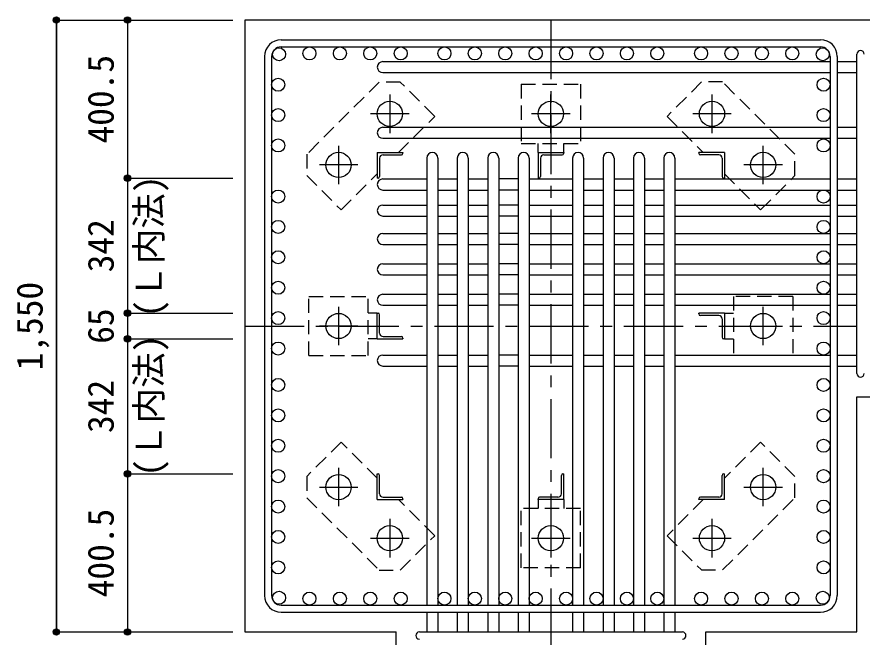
# Model space of a CAD drawing. Units: millimetres at full size, sheet at 1:30. Extents: x -5973 to 5954, y -4195 to 4201.
# Drawn here: x -800 to 1340, y -2530 to -959 of the extents above; entities that cross this region are included whole.
import ezdxf
from ezdxf.enums import TextEntityAlignment as Align

# ---------------------------------------------------------------- set-up
doc = ezdxf.new("R2010")
doc.units = ezdxf.units.MM
doc.header["$LTSCALE"] = 30
doc.header["$PDMODE"] = 32
doc.header["$PDSIZE"] = 15
doc.linetypes.add('CHAIN1', pattern=[8, 5, -1, 1, -1])
doc.linetypes.add('DASHED1', pattern=[1.8, 1.2, -0.6])
for name, color, linetype in [('0-1_躯体線', 2, 'Continuous'), ('0-2_アンカーボルト', 4, 'CHAIN1'), ('0-3_立上り筋', 3, 'Continuous'), ('0-4_フープ筋', 7, 'Continuous'), ('0-5_基礎梁筋', 7, 'Continuous'), ('0-6_スタラップ筋', 7, 'Continuous'), ('0-7_文字', 4, 'Continuous'), ('0-9_プレート', 4, 'DASHED1'), ('0-A_アングル', 4, 'Continuous'), ('0-D_寸法', 4, 'Continuous')]:
    doc.layers.add(name, color=color, linetype=linetype)
doc.styles.add('ＭＳ ゴシック', font='')
doc.styles.get('ＭＳ ゴシック').set_extended_font_data('MS Gothic')

msp = doc.modelspace()

# ---------------------------------------------------------------- linework, layer by layer
at = {"layer": '0-1_躯体線'}
for p, q in [((-222.56, -967.16), (-222.56, -2517.16)), ((1727.44, -967.16), (-222.56, -967.16)), ((1327.44, -1921.66), (1727.44, -1921.66)), ((1327.44, -2517.16), (1327.44, -1921.66)), ((-222.56, -2517.16), (160.44, -2517.16)), ((160.44, -2917.16), (160.44, -2517.16)), ((944.44, -2917.16), (944.44, -2517.16)), ((944.44, -2517.16), (1327.44, -2517.16))]:
    msp.add_line(p, q, dxfattribs=at)
at = {"layer": '0-2_アンカーボルト'}
for p, q in [((144.44, -1155.96), (144.44, -1253.46)), ((552.44, -1253.46), (552.44, -1155.96)), ((960.44, -1253.46), (960.44, -1155.96)), ((193.24, -1204.66), (95.74, -1204.66)), ((601.14, -1204.66), (503.64, -1204.66)), ((1009.14, -1204.66), (911.64, -1204.66)), ((14.94, -1285.46), (14.94, -1382.96)), ((1089.94, -1382.96), (1089.94, -1285.46)), ((63.74, -1334.16), (-33.76, -1334.16)), ((1138.64, -1334.16), (1041.14, -1334.16)), ((14.94, -1693.46), (14.94, -1790.96)), ((1089.94, -1790.86), (1089.94, -1693.36)), ((63.74, -1742.16), (-33.76, -1742.16)), ((1041.14, -1742.16), (1138.64, -1742.16)), ((14.94, -2101.36), (14.94, -2198.86)), ((1089.94, -2198.86), (1089.94, -2101.36)), ((-33.76, -2150.16), (63.74, -2150.16)), ((1041.14, -2150.16), (1138.64, -2150.16)), ((144.44, -2230.86), (144.44, -2328.36)), ((552.44, -2230.86), (552.44, -2328.36)), ((960.44, -2328.36), (960.44, -2230.86)), ((95.74, -2279.66), (193.24, -2279.66)), ((503.74, -2279.66), (601.24, -2279.66)), ((911.64, -2279.66), (1009.14, -2279.66))]:
    msp.add_line(p, q, dxfattribs=at)
at = {"layer": '0-2_アンカーボルト', "color": 3, "linetype": 'Continuous'}
for centre in [(144.44, -1204.66), (552.44, -1204.66), (960.44, -1204.66), (14.94, -1334.16), (1089.94, -1334.16), (14.94, -1742.16), (1089.94, -1742.16), (14.94, -2150.16), (1089.94, -2150.16), (144.44, -2279.66), (552.44, -2279.66), (960.44, -2279.66)]:
    msp.add_circle(centre, 32, dxfattribs=at)
at = {"layer": '0-3_立上り筋'}
for centre in [(-135.87, -1053.86), (-58.87, -1051.66), (18.13, -1051.66), (95.13, -1051.66), (172.13, -1051.66), (282.94, -1051.66), (359.94, -1051.66), (436.94, -1051.66), (513.94, -1051.66), (590.94, -1051.66), (667.94, -1051.66), (744.94, -1051.66), (821.94, -1051.66), (932.74, -1051.66), (1009.74, -1051.66), (1086.74, -1051.66), (1163.74, -1051.66), (1240.74, -1053.86), (-138.06, -1130.86), (1242.94, -1130.86), (-138.06, -1207.86), (1242.94, -1207.86), (-138.06, -1284.86), (1242.94, -1284.86), (-138.06, -1414.16), (1242.94, -1414.16), (-138.06, -1491.16), (1242.94, -1491.16), (-138.06, -1568.16), (1242.94, -1568.16), (-138.06, -1645.16), (1242.94, -1645.16), (-138.06, -1722.16), (1242.94, -1722.16), (-138.06, -1799.16), (1242.94, -1799.16), (-138.06, -1891.47), (1242.94, -1891.47), (-138.06, -1968.47), (1242.94, -1968.47), (-138.06, -2045.47), (1242.94, -2045.47), (-138.06, -2122.47), (1242.94, -2122.47), (-138.06, -2199.47), (1242.94, -2199.47), (-138.06, -2276.47), (1242.94, -2276.47), (-138.06, -2353.47), (1242.94, -2353.47), (-135.87, -2430.47), (-58.87, -2432.66), (18.13, -2432.66), (95.13, -2432.66), (172.13, -2432.66), (282.94, -2432.66), (359.94, -2432.66), (436.94, -2432.66), (513.94, -2432.66), (590.94, -2432.66), (667.94, -2432.66), (744.94, -2432.66), (821.94, -2432.66), (932.74, -2432.66), (1009.74, -2432.66), (1086.74, -2432.66), (1163.74, -2432.66), (1240.74, -2430.47)]:
    msp.add_circle(centre, 16.5, dxfattribs=at)
at = {"layer": '0-4_フープ筋'}
for p, q in [((-130.56, -1017.16), (1235.44, -1017.16)), ((-130.56, -1035.16), (1235.44, -1035.16)), ((-172.56, -1059.16), (-172.56, -2425.16)), ((-154.56, -1059.16), (-154.56, -2425.16)), ((1259.44, -1059.16), (1259.44, -2425.16)), ((1277.44, -1059.16), (1277.44, -2425.16)), ((-130.56, -2449.16), (1235.44, -2449.16)), ((-130.56, -2467.16), (1235.44, -2467.16))]:
    msp.add_line(p, q, dxfattribs=at)
for centre, radius, start, end in [((-130.56, -1059.16), 42, 90, 180), ((1235.44, -1059.16), 42, 0, 90), ((-130.56, -1059.16), 24, 90, 180), ((1235.44, -1059.16), 24, 0, 90), ((-130.56, -2425.16), 42, 180, 270), ((-130.56, -2425.16), 24, 180, 270), ((1235.44, -2425.16), 42, 270, 0), ((1235.44, -2425.16), 24, 270, 0)]:
    msp.add_arc(centre, radius, start, end, dxfattribs=at)
at = {"layer": '0-5_基礎梁筋'}
for p, q in [((126.94, -1072.36), (1259.44, -1072.36)), ((1277.44, -1072.36), (1327.44, -1072.36)), ((126.94, -1100.36), (1259.44, -1100.36)), ((1277.44, -1100.36), (1327.44, -1100.36)), ((126.94, -1238.66), (1259.44, -1238.66)), ((1277.44, -1238.66), (1327.44, -1238.66)), ((126.94, -1266.66), (1259.44, -1266.66)), ((1277.44, -1266.66), (1327.44, -1266.66)), ((238.44, -1316.66), (238.44, -2449.16)), ((266.44, -1316.66), (266.44, -2449.16)), ((315.44, -1316.66), (315.44, -2449.16)), ((343.44, -1316.66), (343.44, -2449.16)), ((392.44, -1316.66), (392.44, -2449.16)), ((420.44, -1316.66), (420.44, -2449.16)), ((469.44, -1316.66), (469.44, -2449.16)), ((497.44, -1316.66), (497.44, -2449.16)), ((607.44, -1316.66), (607.44, -2449.16)), ((635.44, -1316.66), (635.44, -2449.16)), ((684.44, -1316.66), (684.44, -2449.16)), ((712.44, -1316.66), (712.44, -2449.16)), ((761.44, -1316.66), (761.44, -2449.16)), ((789.44, -1316.66), (789.44, -2449.16)), ((838.44, -1316.66), (838.44, -2449.16)), ((866.44, -1316.66), (866.44, -2449.16)), ((126.94, -1369.66), (238.44, -1369.66)), ((266.44, -1369.66), (315.44, -1369.66)), ((343.44, -1369.66), (392.44, -1369.66)), ((469.44, -1369.66), (420.44, -1369.66)), ((497.44, -1369.66), (607.44, -1369.66)), ((635.44, -1369.66), (684.44, -1369.66)), ((712.44, -1369.66), (761.44, -1369.66)), ((789.44, -1369.66), (838.44, -1369.66)), ((866.44, -1369.66), (1259.44, -1369.66)), ((1277.44, -1369.66), (1327.44, -1369.66)), ((126.94, -1397.66), (238.44, -1397.66)), ((266.44, -1397.66), (315.44, -1397.66)), ((343.44, -1397.66), (392.44, -1397.66)), ((469.44, -1397.66), (420.44, -1397.66)), ((497.44, -1397.66), (607.44, -1397.66)), ((635.44, -1397.66), (684.44, -1397.66)), ((712.44, -1397.66), (761.44, -1397.66)), ((789.44, -1397.66), (838.44, -1397.66)), ((866.44, -1397.66), (1259.44, -1397.66)), ((1277.44, -1397.66), (1327.44, -1397.66)), ((126.94, -1435.66), (238.44, -1435.66)), ((266.44, -1435.66), (315.44, -1435.66)), ((343.44, -1435.66), (392.44, -1435.66)), ((469.44, -1435.66), (420.44, -1435.66)), ((497.44, -1435.66), (607.44, -1435.66)), ((635.44, -1435.66), (684.44, -1435.66)), ((712.44, -1435.66), (761.44, -1435.66)), ((789.44, -1435.66), (838.44, -1435.66)), ((866.44, -1435.66), (1259.44, -1435.66)), ((1277.44, -1435.66), (1327.44, -1435.66)), ((126.94, -1463.66), (238.44, -1463.66)), ((266.44, -1463.66), (315.44, -1463.66)), ((343.44, -1463.66), (392.44, -1463.66)), ((469.44, -1463.66), (420.44, -1463.66)), ((497.44, -1463.66), (607.44, -1463.66)), ((635.44, -1463.66), (684.44, -1463.66)), ((712.44, -1463.66), (761.44, -1463.66)), ((789.44, -1463.66), (838.44, -1463.66)), ((866.44, -1463.66), (1259.44, -1463.66)), ((1277.44, -1463.66), (1327.44, -1463.66)), ((126.94, -1507.66), (238.44, -1507.66)), ((266.44, -1507.66), (315.44, -1507.66)), ((343.44, -1507.66), (392.44, -1507.66)), ((469.44, -1507.66), (420.44, -1507.66)), ((497.44, -1507.66), (607.44, -1507.66)), ((635.44, -1507.66), (684.44, -1507.66)), ((712.44, -1507.66), (761.44, -1507.66)), ((789.44, -1507.66), (838.44, -1507.66)), ((866.44, -1507.66), (1259.44, -1507.66)), ((1277.44, -1507.66), (1327.44, -1507.66)), ((126.94, -1535.66), (238.44, -1535.66)), ((266.44, -1535.66), (315.44, -1535.66)), ((343.44, -1535.66), (392.44, -1535.66)), ((469.44, -1535.66), (420.44, -1535.66)), ((497.44, -1535.66), (607.44, -1535.66)), ((635.44, -1535.66), (684.44, -1535.66)), ((712.44, -1535.66), (761.44, -1535.66)), ((789.44, -1535.66), (838.44, -1535.66)), ((866.44, -1535.66), (1259.44, -1535.66)), ((1277.44, -1535.66), (1327.44, -1535.66)), ((126.94, -1584.66), (238.44, -1584.66)), ((266.44, -1584.66), (315.44, -1584.66)), ((343.44, -1584.66), (392.44, -1584.66)), ((469.44, -1584.66), (420.44, -1584.66)), ((497.44, -1584.66), (607.44, -1584.66)), ((635.44, -1584.66), (684.44, -1584.66)), ((712.44, -1584.66), (761.44, -1584.66)), ((789.44, -1584.66), (838.44, -1584.66)), ((866.44, -1584.66), (1259.44, -1584.66)), ((1277.44, -1584.66), (1327.44, -1584.66)), ((126.94, -1612.66), (238.44, -1612.66)), ((266.44, -1612.66), (315.44, -1612.66)), ((343.44, -1612.66), (392.44, -1612.66)), ((469.44, -1612.66), (420.44, -1612.66)), ((497.44, -1612.66), (607.44, -1612.66)), ((635.44, -1612.66), (684.44, -1612.66)), ((712.44, -1612.66), (761.44, -1612.66)), ((789.44, -1612.66), (838.44, -1612.66)), ((866.44, -1612.66), (1259.44, -1612.66)), ((1277.44, -1612.66), (1327.44, -1612.66)), ((126.94, -1661.66), (238.44, -1661.66)), ((266.44, -1661.66), (315.44, -1661.66)), ((343.44, -1661.66), (392.44, -1661.66)), ((469.44, -1661.66), (420.44, -1661.66)), ((497.44, -1661.66), (607.44, -1661.66)), ((635.44, -1661.66), (684.44, -1661.66)), ((712.44, -1661.66), (761.44, -1661.66)), ((789.44, -1661.66), (838.44, -1661.66)), ((866.44, -1661.66), (1259.44, -1661.66)), ((1277.44, -1661.66), (1327.44, -1661.66)), ((126.94, -1689.66), (238.44, -1689.66)), ((266.44, -1689.66), (315.44, -1689.66)), ((343.44, -1689.66), (392.44, -1689.66)), ((469.44, -1689.66), (420.44, -1689.66)), ((497.44, -1689.66), (607.44, -1689.66)), ((635.44, -1689.66), (684.44, -1689.66)), ((712.44, -1689.66), (761.44, -1689.66)), ((789.44, -1689.66), (838.44, -1689.66)), ((866.44, -1689.66), (1259.44, -1689.66)), ((1277.44, -1689.66), (1327.44, -1689.66)), ((126.94, -1815.66), (238.44, -1815.66)), ((266.44, -1815.66), (315.44, -1815.66)), ((343.44, -1815.66), (392.44, -1815.66)), ((469.44, -1815.66), (420.44, -1815.66)), ((497.44, -1815.66), (607.44, -1815.66)), ((635.44, -1815.66), (684.44, -1815.66)), ((712.44, -1815.66), (761.44, -1815.66)), ((789.44, -1815.66), (838.44, -1815.66)), ((866.44, -1815.66), (1259.44, -1815.66)), ((1277.44, -1815.66), (1327.44, -1815.66)), ((126.94, -1843.66), (238.44, -1843.66)), ((266.44, -1843.66), (315.44, -1843.66)), ((343.44, -1843.66), (392.44, -1843.66)), ((469.44, -1843.66), (420.44, -1843.66)), ((497.44, -1843.66), (607.44, -1843.66)), ((635.44, -1843.66), (684.44, -1843.66)), ((712.44, -1843.66), (761.44, -1843.66)), ((789.44, -1843.66), (838.44, -1843.66)), ((866.44, -1843.66), (1259.44, -1843.66)), ((1277.44, -1843.66), (1327.44, -1843.66)), ((238.44, -2467.16), (238.44, -2517.16)), ((266.44, -2467.16), (266.44, -2517.16)), ((315.44, -2467.16), (315.44, -2517.16)), ((343.44, -2467.16), (343.44, -2517.16)), ((392.44, -2467.16), (392.44, -2517.16)), ((420.44, -2467.16), (420.44, -2517.16)), ((469.44, -2467.16), (469.44, -2517.16)), ((497.44, -2467.16), (497.44, -2517.16)), ((607.44, -2467.16), (607.44, -2517.16)), ((635.44, -2467.16), (635.44, -2517.16)), ((684.44, -2467.16), (684.44, -2517.16)), ((712.44, -2467.16), (712.44, -2517.16)), ((761.44, -2467.16), (761.44, -2517.16)), ((789.44, -2467.16), (789.44, -2517.16)), ((838.44, -2467.16), (838.44, -2517.16)), ((866.44, -2467.16), (866.44, -2517.16))]:
    msp.add_line(p, q, dxfattribs=at)
for centre, start, end in [((126.94, -1086.36), 90, 270), ((126.94, -1252.66), 90, 270), ((252.44, -1316.66), 0, 180), ((329.44, -1316.66), 0, 180), ((406.44, -1316.66), 0, 180), ((483.44, -1316.66), 0, 180), ((621.44, -1316.66), 0, 180), ((698.44, -1316.66), 0, 180), ((775.44, -1316.66), 0, 180), ((852.44, -1316.66), 0, 180), ((126.94, -1383.66), 90, 270), ((126.94, -1449.66), 90, 270), ((126.94, -1521.66), 90, 270), ((126.94, -1598.66), 90, 270), ((126.94, -1675.66), 90, 270), ((126.94, -1829.66), 90, 270)]:
    msp.add_arc(centre, 14, start, end, dxfattribs=at)
at = {"layer": '0-6_スタラップ筋'}
for p, q in [((1327.44, -1862.66), (1327.44, -1053.36)), ((219.44, -2517.16), (885.44, -2517.16))]:
    msp.add_line(p, q, dxfattribs=at)
for centre, start, end in [((1336.44, -1053.36), 0, 180), ((1336.44, -1862.66), 180, 0), ((219.44, -2526.16), 90, 270), ((885.44, -2526.16), 270, 90)]:
    msp.add_arc(centre, 9, start, end, dxfattribs=at)
at = {"layer": '0-9_プレート'}
for p, q in [((258.24, -1211.06), (171.24, -1124.16)), ((477.44, -1129.66), (477.44, -1279.66)), ((166.64, -1302.66), (258.24, -1211.06)), ((477.44, -1279.66), (627.44, -1279.66)), ((519.94, -1302.66), (519.94, -1279.66)), ((584.94, -1302.66), (584.94, -1279.66)), ((991.94, -1356.36), (1083.54, -1447.97)), ((1083.54, -1447.97), (1170.44, -1360.97)), ((89.94, -1817.16), (89.94, -1667.16)), ((1164.94, -1667.16), (1014.94, -1667.16)), ((1014.94, -1667.16), (1014.94, -1817.16)), ((112.94, -1709.66), (89.94, -1709.66)), ((991.94, -1709.66), (1014.94, -1709.66)), ((112.94, -1774.66), (89.94, -1774.66)), ((991.94, -1774.66), (1014.94, -1774.66)), ((-60.06, -1817.16), (89.94, -1817.16)), ((21.34, -2036.36), (-65.56, -2123.36)), ((112.94, -2127.96), (21.34, -2036.36)), ((519.94, -2181.66), (519.94, -2204.66)), ((584.94, -2181.66), (584.94, -2204.66)), ((938.24, -2181.66), (846.63, -2273.26)), ((627.44, -2204.66), (477.44, -2204.66)), ((627.44, -2354.66), (627.44, -2204.66)), ((846.63, -2273.26), (933.63, -2360.16))]:
    msp.add_line(p, q, dxfattribs=at)
for points in [[(171.24, -1124.16), (117.54, -1124.16), (-65.66, -1307.26), (-65.66, -1360.96), (21.34, -1447.96), (112.94, -1356.36)], [(477.44, -1129.66), (627.44, -1129.66), (627.44, -1279.66)], [(1170.44, -1360.97), (1170.44, -1307.27), (987.34, -1124.06), (933.64, -1124.06), (846.64, -1211.06), (938.24, -1302.66)], [(-60.06, -1817.16), (-60.06, -1667.16), (89.94, -1667.16)], [(1164.94, -1667.16), (1164.94, -1817.16), (1014.94, -1817.16)], [(933.63, -2360.16), (987.33, -2360.16), (1170.54, -2177.07), (1170.54, -2123.36), (1083.54, -2036.36), (991.94, -2127.96)], [(-65.56, -2123.36), (-65.56, -2177.06), (117.54, -2360.26), (171.24, -2360.26), (258.24, -2273.26), (166.64, -2181.66)], [(627.44, -2354.66), (477.44, -2354.66), (477.44, -2204.66)]]:
    msp.add_lwpolyline(points, dxfattribs=at)
at = {"layer": '0-A_アングル'}
for p, q in [((112.94, -1302.66), (177.94, -1302.66)), ((112.94, -1302.66), (112.94, -1367.66)), ((177.94, -1302.66), (177.94, -1304.66)), ((519.94, -1302.66), (584.94, -1302.66)), ((519.94, -1302.66), (519.94, -1367.66)), ((584.94, -1302.66), (584.94, -1304.66)), ((991.94, -1302.66), (926.94, -1302.66)), ((926.94, -1304.66), (926.94, -1302.66)), ((991.94, -1302.66), (991.94, -1367.66)), ((118.94, -1317.16), (118.94, -1363.66)), ((127.44, -1308.66), (173.94, -1308.66)), ((525.94, -1317.16), (525.94, -1363.66)), ((534.44, -1308.66), (580.94, -1308.66)), ((977.44, -1308.66), (930.94, -1308.66)), ((985.94, -1317.16), (985.94, -1363.66)), ((114.94, -1367.66), (112.94, -1367.66)), ((521.94, -1367.66), (519.94, -1367.66)), ((991.94, -1367.66), (989.94, -1367.66)), ((112.94, -1709.66), (114.94, -1709.66)), ((112.94, -1774.66), (112.94, -1709.66)), ((991.94, -1709.66), (926.94, -1709.66)), ((926.94, -1711.66), (926.94, -1709.66)), ((991.94, -1709.66), (991.94, -1774.66)), ((118.94, -1760.16), (118.94, -1713.66)), ((977.44, -1715.66), (930.94, -1715.66)), ((985.94, -1724.16), (985.94, -1770.66)), ((112.94, -1774.66), (177.94, -1774.66)), ((127.44, -1768.66), (173.94, -1768.66)), ((177.94, -1772.66), (177.94, -1774.66)), ((991.94, -1774.66), (989.94, -1774.66)), ((112.94, -2116.66), (114.94, -2116.66)), ((112.94, -2181.66), (112.94, -2116.66)), ((582.94, -2116.66), (584.94, -2116.66)), ((584.94, -2181.66), (584.94, -2116.66)), ((989.94, -2116.66), (991.94, -2116.66)), ((991.94, -2181.66), (991.94, -2116.66)), ((118.94, -2167.16), (118.94, -2120.66)), ((578.94, -2167.16), (578.94, -2120.66)), ((985.94, -2167.16), (985.94, -2120.66)), ((112.94, -2181.66), (177.94, -2181.66)), ((127.44, -2175.66), (173.94, -2175.66)), ((177.94, -2179.66), (177.94, -2181.66)), ((519.94, -2181.66), (519.94, -2179.66)), ((584.94, -2181.66), (519.94, -2181.66)), ((570.44, -2175.66), (523.94, -2175.66)), ((926.94, -2181.66), (926.94, -2179.66)), ((991.94, -2181.66), (926.94, -2181.66)), ((977.44, -2175.66), (930.94, -2175.66))]:
    msp.add_line(p, q, dxfattribs=at)
for centre, radius, start, end in [((173.94, -1304.66), 4, 270, 0), ((580.94, -1304.66), 4, 270, 0), ((930.94, -1304.66), 4, 180, 270), ((127.44, -1317.16), 8.5, 90, 180), ((534.44, -1317.16), 8.5, 90, 180), ((977.44, -1317.16), 8.5, 0, 90), ((114.94, -1363.66), 4, 270, 0), ((521.94, -1363.66), 4, 270, 0), ((989.94, -1363.66), 4, 180, 270), ((114.94, -1713.66), 4, 0, 90), ((930.94, -1711.66), 4, 180, 270), ((977.44, -1724.16), 8.5, 0, 90), ((127.44, -1760.16), 8.5, 180, 270), ((173.94, -1772.66), 4, 0, 90), ((989.94, -1770.66), 4, 180, 270), ((114.94, -2120.66), 4, 0, 90), ((582.94, -2120.66), 4, 90, 180), ((989.94, -2120.66), 4, 90, 180), ((127.44, -2167.16), 8.5, 180, 270), ((173.94, -2179.66), 4, 0, 90), ((523.94, -2179.66), 4, 90, 180), ((570.44, -2167.16), 8.5, 270, 0), ((930.94, -2179.66), 4, 90, 180), ((977.44, -2167.16), 8.5, 270, 0)]:
    msp.add_arc(centre, radius, start, end, dxfattribs=at)
at = {"layer": '0-D_寸法'}
for p, q in [((-699.6, -967.16), (-519.6, -967.16)), ((-699.6, -967.16), (-519.6, -967.16)), ((-699.6, -967.16), (-699.6, -2517.16)), ((-699.6, -2517.16), (-699.6, -967.16)), ((-519.6, -967.16), (-519.6, -1367.66)), ((-519.6, -967.16), (-252.56, -967.16)), ((-519.6, -1367.66), (-252.56, -1367.66)), ((-519.6, -1367.66), (-519.6, -1709.66)), ((-519.6, -1709.66), (-252.56, -1709.66)), ((-519.6, -1709.66), (-519.6, -1774.66)), ((-519.6, -1774.66), (-252.56, -1774.66)), ((-519.6, -1774.66), (-519.6, -2116.66)), ((-519.6, -2116.66), (-252.56, -2116.66)), ((-519.6, -2116.66), (-519.6, -2517.16)), ((-699.6, -2517.16), (-519.6, -2517.16)), ((-519.6, -2517.16), (-252.56, -2517.16)), ((-519.6, -2517.16), (-252.56, -2517.16))]:
    msp.add_line(p, q, dxfattribs=at)
at = {"layer": '0-D_寸法', "linetype": 'CHAIN1'}
for p, q in [((552.44, -967.16), (552.44, -2917.16)), ((-222.56, -1742.16), (1327.44, -1742.16))]:
    msp.add_line(p, q, dxfattribs=at)
at = {"layer": '0-D_寸法'}
for centre, radius in [((-699.6, -967.16), 8), ((-699.6, -967.16), 7.2), ((-699.6, -967.16), 6.4), ((-699.6, -967.16), 5.6), ((-699.6, -967.16), 4.8), ((-519.6, -967.16), 8), ((-519.6, -967.16), 7.2), ((-519.6, -967.16), 6.4), ((-519.6, -967.16), 5.6), ((-519.6, -967.16), 4.8), ((-699.6, -967.16), 4), ((-699.6, -967.16), 3.2), ((-699.6, -967.16), 2.4), ((-699.6, -967.16), 1.6), ((-699.6, -967.16), 0.8), ((-519.6, -967.16), 4), ((-519.6, -967.16), 3.2), ((-519.6, -967.16), 2.4), ((-519.6, -967.16), 1.6), ((-519.6, -967.16), 0.8), ((-519.6, -1367.66), 8), ((-519.6, -1367.66), 7.2), ((-519.6, -1367.66), 6.4), ((-519.6, -1367.66), 5.6), ((-519.6, -1367.66), 4.8), ((-519.6, -1367.66), 4), ((-519.6, -1367.66), 3.2), ((-519.6, -1367.66), 2.4), ((-519.6, -1367.66), 1.6), ((-519.6, -1367.66), 0.8), ((-519.6, -1709.66), 8), ((-519.6, -1709.66), 7.2), ((-519.6, -1709.66), 6.4), ((-519.6, -1709.66), 5.6), ((-519.6, -1709.66), 4.8), ((-519.6, -1709.66), 4), ((-519.6, -1709.66), 3.2), ((-519.6, -1709.66), 2.4), ((-519.6, -1709.66), 1.6), ((-519.6, -1709.66), 0.8), ((-519.6, -1774.66), 8), ((-519.6, -1774.66), 7.2), ((-519.6, -1774.66), 6.4), ((-519.6, -1774.66), 5.6), ((-519.6, -1774.66), 4.8), ((-519.6, -1774.66), 4), ((-519.6, -1774.66), 3.2), ((-519.6, -1774.66), 2.4), ((-519.6, -1774.66), 1.6), ((-519.6, -1774.66), 0.8), ((-519.6, -2116.66), 8), ((-519.6, -2116.66), 7.2), ((-519.6, -2116.66), 6.4), ((-519.6, -2116.66), 5.6), ((-519.6, -2116.66), 4.8), ((-519.6, -2116.66), 4), ((-519.6, -2116.66), 3.2), ((-519.6, -2116.66), 2.4), ((-519.6, -2116.66), 1.6), ((-519.6, -2116.66), 0.8), ((-699.6, -2517.16), 8), ((-699.6, -2517.16), 7.2), ((-699.6, -2517.16), 6.4), ((-699.6, -2517.16), 5.6), ((-699.6, -2517.16), 4.8), ((-699.6, -2517.16), 4), ((-699.6, -2517.16), 3.2), ((-699.6, -2517.16), 2.4), ((-699.6, -2517.16), 1.6), ((-699.6, -2517.16), 0.8), ((-519.6, -2517.16), 8), ((-519.6, -2517.16), 7.2), ((-519.6, -2517.16), 6.4), ((-519.6, -2517.16), 5.6), ((-519.6, -2517.16), 4.8), ((-519.6, -2517.16), 4), ((-519.6, -2517.16), 3.2), ((-519.6, -2517.16), 2.4), ((-519.6, -2517.16), 1.6), ((-519.6, -2517.16), 0.8)]:
    msp.add_circle(centre, radius, dxfattribs=at)
at = {"layer": '0-D_寸法', "color": 7}
for p in [(-699.6, -967.16), (-519.6, -967.16), (-519.6, -967.16), (-519.6, -1367.66), (-519.6, -1367.66), (-519.6, -1709.66), (-519.6, -1709.66), (-519.6, -1774.66), (-519.6, -1774.66), (-519.6, -2116.66), (-519.6, -2116.66), (-699.6, -2517.16), (-519.6, -2517.16), (-519.6, -2517.16)]:
    msp.add_point(p, dxfattribs=at)

# ---------------------------------------------------------------- texts
at = {"layer": '0-7_文字', "style": 'ＭＳ ゴシック'}
for p in [(-412.9, -1720.53), (-412.9, -2123.8)]:
    msp.add_text('(Ｌ内法)', height=65.98, rotation=90, dxfattribs=at).set_placement(p, align=Align.BOTTOM_LEFT)
at = {"layer": '0-D_寸法', "style": 'ＭＳ ゴシック'}
for s, p in [('400.5', (-534.6, -1279.91)), ('342', (-534.6, -1606.16)), ('1,550', (-714.6, -1854.66)), ('65', (-534.6, -1787.16)), ('342', (-534.6, -2013.16)), ('400.5', (-534.6, -2429.41))]:
    msp.add_text(s, height=65.98, rotation=90, dxfattribs=at).set_placement(p, align=Align.BOTTOM_LEFT)

doc.saveas('drawing.dxf')
